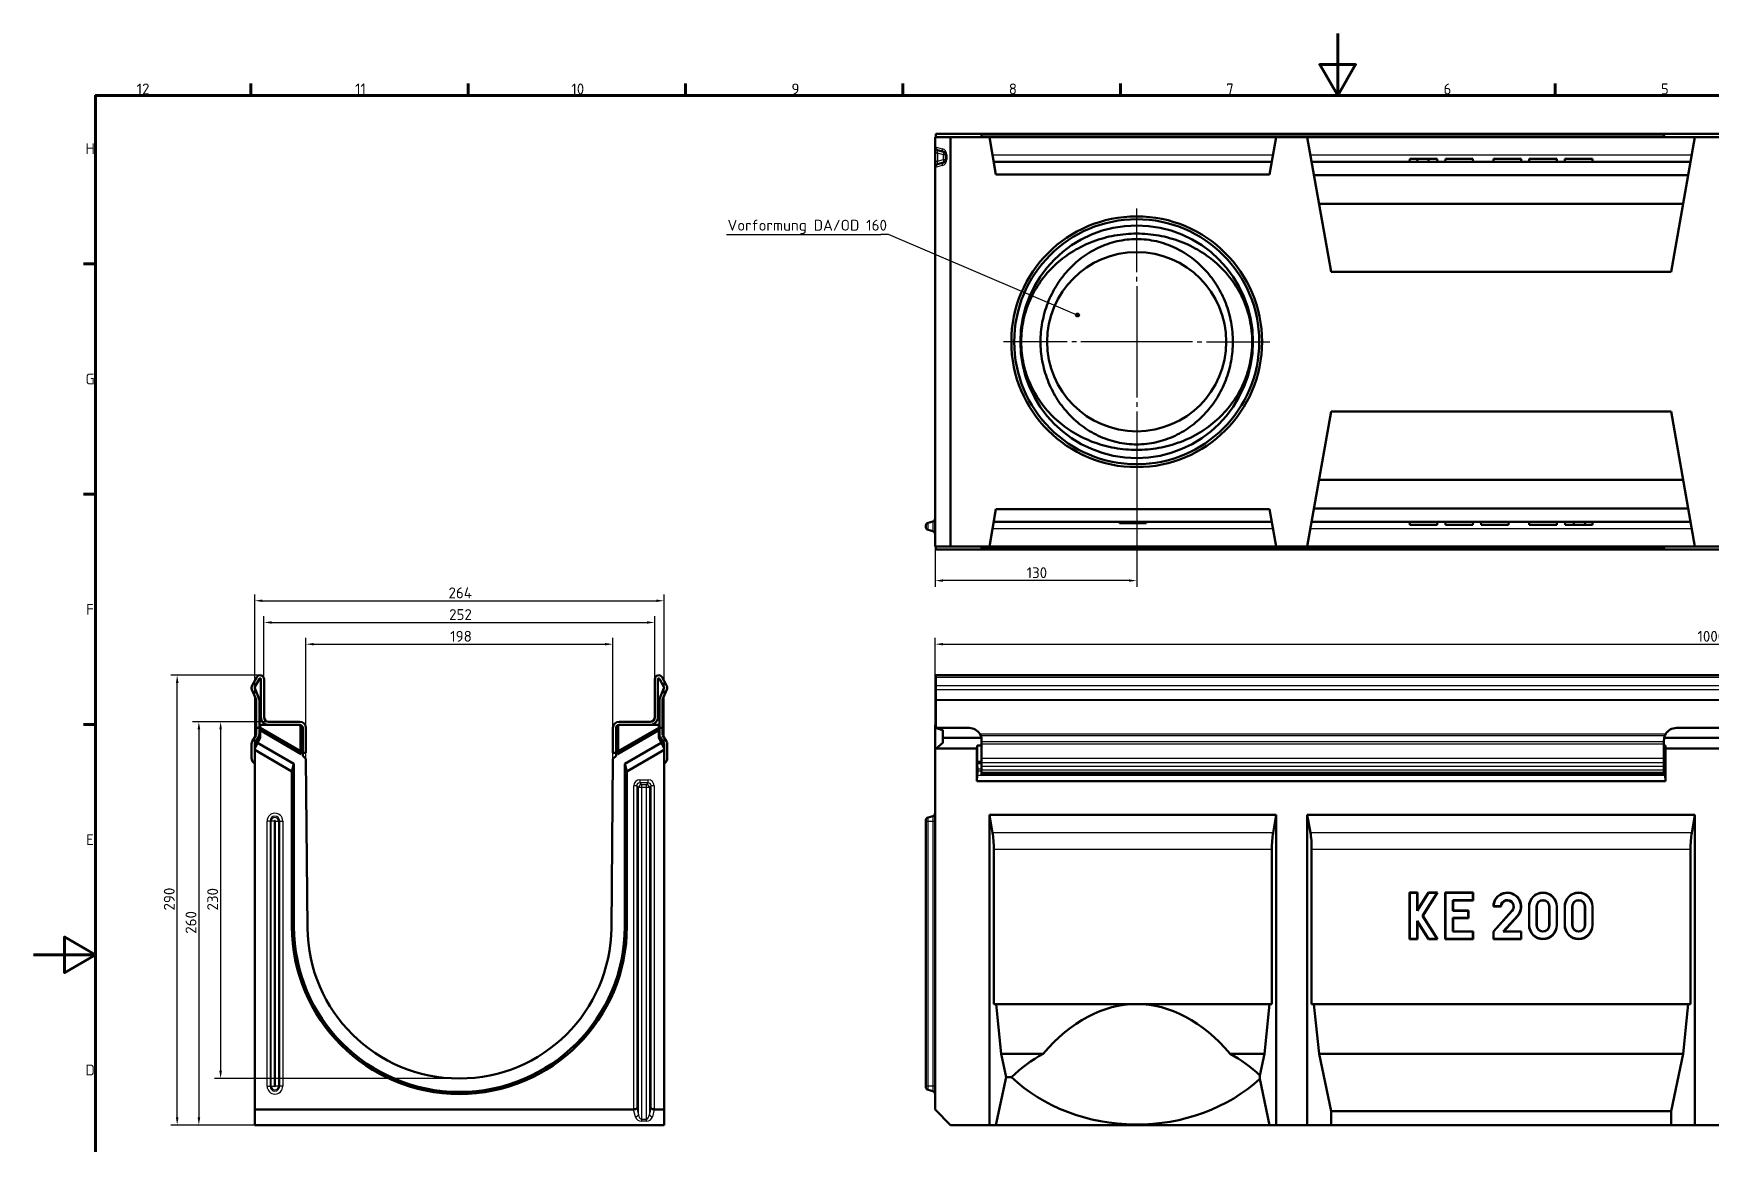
# Model space of a CAD drawing. Header units: millimetres. Extents: x 0 to 2219, y -32 to 1188.
# Drawn here: x 0 to 1081, y 472 to 1188 of the extents above; entities that cross this region are included whole.
import ezdxf

# ---------------------------------------------------------------- set-up
doc = ezdxf.new("R2010")
doc.units = ezdxf.units.MM
doc.header["$LTSCALE"] = 2
for name, color, linetype, lineweight in [('Bemaßung (ISO)', 7, 'Continuous', 25), ('Mittelpunktmarkierung (ISO)', 7, 'Continuous', 25), ('Rahmen (ISO)', 7, 'Continuous', 70), ('Sichtbar (ISO)', 7, 'Continuous', 50), ('Sichtbar schmal (ISO)', 7, 'Continuous', 25), ('Symbol (ISO)', 7, 'Continuous', 25)]:
    doc.layers.add(name, color=color, linetype=linetype, lineweight=lineweight)
doc.styles.add('Notiztext (DIN)', font='isocpeur.ttf')
doc.styles.add('TXT 3_5', font='isocpeur.ttf')
doc.dimstyles.new('Anrin Standard (DIN)', dxfattribs={"dimscale": 2, "dimtxt": 3.5, "dimasz": 2.5, "dimexe": 2, "dimexo": 0, "dimgap": 0.8, "dimtad": 1, "dimtxsty": 'TXT 3_5', "dimcen": 0.09, "dimdle": 10, "dimclrd": 256, "dimclre": 256, "dimclrt": 256, "dimadec": 0, "dimazin": 2, "dimtfac": 0.714286, "dimtmove": 0, "dimatfit": 3, "dimfxl": 1, "dimtolj": 1, "dimlwd": -1, "dimlwe": -1, "dimarcsym": 0})

# ---------------------------------------------------------------- blocks, each defined once
blk = doc.blocks.new('Ränder Standardrahmen')
at = {"layer": 'Rahmen (ISO)'}
for p, q in [((70.08, 574), (70.08, 577.9)), ((140.17, 574), (140.17, 577.9)), ((210.25, 574), (210.25, 577.9)), ((280.33, 574), (280.33, 577.9)), ((350.42, 574), (350.42, 577.9)), ((490.58, 574), (490.58, 577.9)), ((20, 519.75), (16.1, 519.75)), ((20, 445.5), (16.1, 445.5)), ((20, 371.25), (16.1, 371.25))]:
    blk.add_line(p, q, dxfattribs=at)
at = {"layer": 'Rahmen (ISO)', "flags": 128}
for points in [[(420.5, 594), (420.5, 574), (414.73, 584), (426.27, 584), (420.5, 574)], [(20, 20), (20, 574), (821, 574), (821, 20), (20, 20)], [(0, 297), (20, 297), (10, 302.77), (10, 291.23), (20, 297)]]:
    blk.add_lwpolyline(points, dxfattribs=at)
at = {"layer": 'Rahmen (ISO)', "char_height": 3.5, "attachment_point": 7, "style": 'Notiztext (DIN)'}
for s, insert in [('12', (33.24, 574.4)), ('11', (103.68, 574.4)), ('10', (173.41, 574.4)), ('9', (244.37, 574.4)), ('8', (314.45, 574.4)), ('7', (384.54, 574.4)), ('6', (454.62, 574.4)), ('5', (524.7, 574.4)), ('H', (16.75, 555.13)), ('G', (16.75, 480.88)), ('F', (16.93, 406.63)), ('E', (16.93, 332.38)), ('D', (16.75, 258.13))]:
    blk.add_mtext(s, dxfattribs=dict(at, insert=insert))
blk = doc.blocks.new('*D18')
at = {"layer": 'Bemaßung (ISO)', "transparency": 16777216}
for p, q in [((711.4, 903.5), (711.4, 831.3)), ((581.4, 857.3), (581.4, 831.3)), ((706.4, 835.3), (586.4, 835.3))]:
    blk.add_line(p, q, dxfattribs=at)
for points in [[(586.4, 836.1), (586.4, 834.5), (581.4, 835.3)], [(706.4, 836.1), (706.4, 834.5), (711.4, 835.3)]]:
    blk.add_solid(points, dxfattribs=at)
at = {"layer": 'Defpoints', "color": 0, "transparency": 16777216}
for p in [(711.4, 903.5), (581.4, 857.3), (581.4, 835.3)]:
    blk.add_point(p, dxfattribs=at)
at = {"layer": 'Bemaßung (ISO)', "transparency": 16777216, "insert": (640.4, 843.9), "char_height": 7, "attachment_point": 1, "style": 'TXT 3_5'}
blk.add_mtext('\\A1;130', dxfattribs=at)
blk = doc.blocks.new('*D19')
at = {"layer": 'Bemaßung (ISO)', "transparency": 16777216}
for p, q in [((581.4, 726.1), (581.4, 798.3)), ((586.4, 794.3), (1576.4, 794.3)), ((1581.4, 726.1), (1581.4, 798.3))]:
    blk.add_line(p, q, dxfattribs=at)
for points in [[(586.4, 795.1), (586.4, 793.5), (581.4, 794.3)], [(1576.4, 795.1), (1576.4, 793.5), (1581.4, 794.3)]]:
    blk.add_solid(points, dxfattribs=at)
at = {"layer": 'Defpoints', "color": 0, "transparency": 16777216}
for p in [(1581.4, 794.3), (581.4, 726.1), (1581.4, 726.1)]:
    blk.add_point(p, dxfattribs=at)
at = {"layer": 'Bemaßung (ISO)', "transparency": 16777216, "insert": (1073, 802.9), "char_height": 7, "attachment_point": 1, "style": 'TXT 3_5'}
blk.add_mtext('\\A1;1000', dxfattribs=at)
blk = doc.blocks.new('*D20')
at = {"layer": 'Bemaßung (ISO)', "transparency": 16777216}
for p, q in [((175.6, 720.3), (175.6, 798.3)), ((180.6, 794.3), (368.6, 794.3)), ((373.6, 720.3), (373.6, 798.3))]:
    blk.add_line(p, q, dxfattribs=at)
for points in [[(180.6, 795.1), (180.6, 793.5), (175.6, 794.3)], [(368.6, 795.1), (368.6, 793.5), (373.6, 794.3)]]:
    blk.add_solid(points, dxfattribs=at)
at = {"layer": 'Defpoints', "color": 0, "transparency": 16777216}
for p in [(373.6, 794.3), (175.6, 720.3), (373.6, 720.3)]:
    blk.add_point(p, dxfattribs=at)
at = {"layer": 'Bemaßung (ISO)', "transparency": 16777216, "insert": (268.7, 802.9), "char_height": 7, "attachment_point": 1, "style": 'TXT 3_5'}
blk.add_mtext('\\A1;198', dxfattribs=at)
blk = doc.blocks.new('*D21')
at = {"layer": 'Bemaßung (ISO)', "transparency": 16777216}
for p, q in [((148.6, 771.8), (148.6, 812.3)), ((400.6, 771.8), (400.6, 812.3)), ((153.6, 808.3), (395.6, 808.3))]:
    blk.add_line(p, q, dxfattribs=at)
for points in [[(153.6, 809.1), (153.6, 807.5), (148.6, 808.3)], [(395.6, 809.1), (395.6, 807.5), (400.6, 808.3)]]:
    blk.add_solid(points, dxfattribs=at)
at = {"layer": 'Defpoints', "color": 0, "transparency": 16777216}
for p in [(400.6, 808.3), (148.6, 771.8), (400.6, 771.8)]:
    blk.add_point(p, dxfattribs=at)
at = {"layer": 'Bemaßung (ISO)', "transparency": 16777216, "insert": (268, 816.9), "char_height": 7, "attachment_point": 1, "style": 'TXT 3_5'}
blk.add_mtext('\\A1;252', dxfattribs=at)
blk = doc.blocks.new('*D22')
at = {"layer": 'Bemaßung (ISO)', "transparency": 16777216}
for p, q in [((142.6, 726.1), (142.6, 826.3)), ((147.6, 822.3), (401.6, 822.3)), ((406.6, 726.1), (406.6, 826.3))]:
    blk.add_line(p, q, dxfattribs=at)
for points in [[(147.6, 823.1), (147.6, 821.5), (142.6, 822.3)], [(401.6, 823.1), (401.6, 821.5), (406.6, 822.3)]]:
    blk.add_solid(points, dxfattribs=at)
at = {"layer": 'Defpoints', "color": 0, "transparency": 16777216}
for p in [(406.6, 822.3), (142.6, 726.1), (406.6, 726.1)]:
    blk.add_point(p, dxfattribs=at)
at = {"layer": 'Bemaßung (ISO)', "transparency": 16777216, "insert": (267.6, 830.9), "char_height": 7, "attachment_point": 1, "style": 'TXT 3_5'}
blk.add_mtext('\\A1;264', dxfattribs=at)
blk = doc.blocks.new('*D23')
at = {"layer": 'Bemaßung (ISO)', "transparency": 16777216}
for p, q in [((151.6, 744.3), (116.6, 744.3)), ((120.6, 739.3), (120.6, 519.3)), ((274.6, 514.3), (116.6, 514.3))]:
    blk.add_line(p, q, dxfattribs=at)
for points in [[(119.8, 739.3), (121.5, 739.3), (120.6, 744.3)], [(119.8, 519.3), (121.5, 519.3), (120.6, 514.3)]]:
    blk.add_solid(points, dxfattribs=at)
at = {"layer": 'Defpoints', "color": 0, "transparency": 16777216}
for p in [(151.6, 744.3), (120.6, 514.3), (274.6, 514.3)]:
    blk.add_point(p, dxfattribs=at)
at = {"layer": 'Bemaßung (ISO)', "transparency": 16777216, "insert": (112, 622.6), "char_height": 7, "attachment_point": 1, "rotation": 90, "style": 'TXT 3_5'}
blk.add_mtext('\\A1;230', dxfattribs=at)
blk = doc.blocks.new('*D24')
at = {"layer": 'Bemaßung (ISO)', "transparency": 16777216}
for p, q in [((151.6, 744.3), (102.6, 744.3)), ((106.6, 739.3), (106.6, 489.3)), ((142.6, 484.3), (102.6, 484.3))]:
    blk.add_line(p, q, dxfattribs=at)
for points in [[(105.8, 739.3), (107.5, 739.3), (106.6, 744.3)], [(105.8, 489.3), (107.5, 489.3), (106.6, 484.3)]]:
    blk.add_solid(points, dxfattribs=at)
at = {"layer": 'Defpoints', "color": 0, "transparency": 16777216}
for p in [(151.6, 744.3), (106.6, 484.3), (142.6, 484.3)]:
    blk.add_point(p, dxfattribs=at)
at = {"layer": 'Bemaßung (ISO)', "transparency": 16777216, "insert": (98, 607.6), "char_height": 7, "attachment_point": 1, "rotation": 90, "style": 'TXT 3_5'}
blk.add_mtext('\\A1;260', dxfattribs=at)
blk = doc.blocks.new('*D25')
at = {"layer": 'Bemaßung (ISO)', "transparency": 16777216}
for p, q in [((146.1, 774.3), (88.6, 774.3)), ((92.6, 489.3), (92.6, 769.3)), ((142.6, 484.3), (88.6, 484.3))]:
    blk.add_line(p, q, dxfattribs=at)
for points in [[(91.8, 769.3), (93.5, 769.3), (92.6, 774.3)], [(91.8, 489.3), (93.5, 489.3), (92.6, 484.3)]]:
    blk.add_solid(points, dxfattribs=at)
at = {"layer": 'Defpoints', "color": 0, "transparency": 16777216}
for p in [(92.6, 774.3), (146.1, 774.3), (142.6, 484.3)]:
    blk.add_point(p, dxfattribs=at)
at = {"layer": 'Bemaßung (ISO)', "transparency": 16777216, "insert": (84, 622.6), "char_height": 7, "attachment_point": 1, "rotation": 90, "style": 'TXT 3_5'}
blk.add_mtext('\\A1;290', dxfattribs=at)
blk = doc.blocks.new('Führungslinientext1')
at = {"layer": 'Symbol (ISO)'}
h = blk.add_hatch(color=256, dxfattribs=at)
edge = h.paths.add_edge_path(flags=0)
edge.add_arc((336.59, 503.25), 0.625, 0, 360)
for p, q in [((223.46, 529.17), (273.14, 529.17)), ((275.64, 529.17), (273.14, 529.17)), ((334.29, 504.23), (275.64, 529.17)), ((334.29, 504.23), (336.02, 503.49))]:
    blk.add_line(p, q, dxfattribs=at)
blk.add_circle((336.59, 503.25), 0.625, dxfattribs=at)
at = {"layer": 'Symbol (ISO)', "insert": (223.76, 529.41), "char_height": 3.5, "attachment_point": 7, "style": 'Notiztext (DIN)'}
blk.add_mtext('Vorformung DA/OD 160', dxfattribs=at)

msp = doc.modelspace()

# ---------------------------------------------------------------- linework, layer by layer
at = {"layer": 'Mittelpunktmarkierung (ISO)', "linetype": 'Continuous'}
for p, q in [((711.379, 1034.211), (711.379, 1075.129)), ((711.379, 1028.211), (711.379, 1031.211)), ((711.379, 1025.211), (711.379, 953.374)), ((666.46, 989.292), (625.542, 989.292)), ((672.46, 989.292), (669.46, 989.292)), ((747.298, 989.292), (675.46, 989.292)), ((750.298, 989.292), (753.298, 989.292)), ((756.298, 989.292), (797.216, 989.292)), ((711.379, 950.374), (711.379, 947.374)), ((711.379, 944.374), (711.379, 903.455))]:
    msp.add_line(p, q, dxfattribs=at)
at = {"layer": 'Sichtbar (ISO)'}
for p, q in [((581.379, 1121.292), (1581.379, 1121.292)), ((581.379, 1121.292), (581.379, 857.292)), ((581.879, 1123.292), (581.879, 1121.292)), ((1580.879, 1123.292), (581.879, 1123.292)), ((591.379, 1121.292), (591.379, 857.292)), ((611.379, 1123.292), (611.379, 1121.292)), ((620.633, 1097.168), (616.379, 1121.292)), ((801.379, 1121.292), (797.125, 1097.168)), ((836.72, 1034.292), (821.379, 1121.292)), ((1051.379, 1121.292), (1051.379, 1123.292)), ((1071.379, 1121.292), (1056.039, 1034.292)), ((586.897, 1111.814), (582.861, 1112.895)), ((582.861, 1103.689), (586.897, 1104.771)), ((588.379, 1106.702), (588.379, 1109.882)), ((619.2, 1105.292), (798.558, 1105.292)), ((824.2, 1105.292), (1068.558, 1105.292)), ((887.379, 1105.292), (887.554, 1107.292)), ((905.061, 1107.292), (887.554, 1107.292)), ((892.379, 1105.292), (892.204, 1107.292)), ((899.461, 1105.292), (899.557, 1107.292)), ((905.379, 1105.292), (905.061, 1107.292)), ((910.379, 1105.292), (910.554, 1107.292)), ((928.204, 1107.292), (910.554, 1107.292)), ((928.379, 1105.292), (928.204, 1107.292)), ((941.379, 1105.292), (941.554, 1107.292)), ((959.204, 1107.292), (941.554, 1107.292)), ((959.379, 1105.292), (959.204, 1107.292)), ((964.379, 1105.292), (964.554, 1107.292)), ((964.554, 1107.292), (982.204, 1107.292)), ((982.379, 1105.292), (982.204, 1107.292)), ((987.379, 1105.292), (987.554, 1107.292)), ((987.554, 1107.292), (1005.204, 1107.292)), ((1005.379, 1105.292), (1005.204, 1107.292)), ((620.633, 1097.168), (797.125, 1097.168)), ((1067.059, 1096.792), (825.699, 1096.792)), ((828.961, 1078.292), (1063.797, 1078.292)), ((1056.039, 1034.292), (836.72, 1034.292)), ((821.379, 857.292), (836.72, 944.292)), ((836.72, 944.292), (1056.039, 944.292)), ((1056.039, 944.292), (1071.379, 857.292)), ((828.961, 900.292), (1063.797, 900.292)), ((616.379, 857.292), (620.633, 881.416)), ((797.125, 881.416), (620.633, 881.416)), ((797.125, 881.416), (801.379, 857.292)), ((1067.059, 881.792), (825.699, 881.792)), ((575.379, 870.65), (575.379, 869.935)), ((579.897, 873.395), (576.861, 872.582)), ((579.897, 867.189), (576.861, 868.003)), ((619.2, 873.292), (798.558, 873.292)), ((699.879, 873.292), (700.243, 872.292)), ((717.515, 872.292), (700.243, 872.292)), ((717.879, 873.292), (717.515, 872.292)), ((824.2, 873.292), (1068.558, 873.292)), ((887.379, 873.292), (887.554, 871.292)), ((905.204, 871.292), (887.554, 871.292)), ((905.379, 873.292), (905.204, 871.292)), ((910.379, 873.292), (910.554, 871.292)), ((928.204, 871.292), (910.554, 871.292)), ((928.379, 873.292), (928.204, 871.292)), ((933.379, 873.292), (933.554, 871.292)), ((933.554, 871.292), (951.204, 871.292)), ((951.379, 873.292), (951.204, 871.292)), ((964.379, 873.292), (964.554, 871.292)), ((964.554, 871.292), (982.204, 871.292)), ((982.379, 873.292), (982.204, 871.292)), ((987.379, 873.292), (987.697, 871.292)), ((987.697, 871.292), (1005.204, 871.292)), ((993.298, 873.292), (993.201, 871.292)), ((1000.379, 873.292), (1000.554, 871.292)), ((1005.379, 873.292), (1005.204, 871.292)), ((1581.379, 857.292), (581.379, 857.292)), ((581.879, 855.292), (581.879, 857.292)), ((581.879, 855.292), (1580.879, 855.292)), ((611.379, 855.292), (611.379, 857.292)), ((1051.379, 857.292), (1051.379, 855.292)), ((141.001, 767.756), (143.938, 773.012)), ((145.684, 772.036), (142.747, 766.78)), ((146.62, 747.292), (146.62, 771.792)), ((148.62, 771.792), (148.62, 747.292)), ((400.62, 747.292), (400.62, 771.792)), ((402.62, 771.792), (402.62, 747.292)), ((406.493, 766.78), (403.557, 772.036)), ((405.303, 773.012), (408.239, 767.756)), ((581.879, 774.292), (581.879, 740.292)), ((1580.879, 774.292), (581.879, 774.292)), ((143.544, 758.677), (140.851, 765.139)), ((142.697, 765.908), (145.39, 759.446)), ((143.62, 736.4), (143.62, 758.292)), ((145.62, 758.292), (145.62, 736.4)), ((403.62, 736.4), (403.62, 758.292)), ((403.851, 759.446), (406.544, 765.908)), ((405.62, 758.292), (405.62, 736.4)), ((408.39, 765.139), (405.697, 758.677)), ((141.048, 731.559), (143.335, 735.371)), ((143.62, 740.292), (145.62, 740.292)), ((146.12, 733.992), (146.12, 742.292)), ((146.12, 742.292), (171.62, 742.292)), ((146.12, 740.324), (172.183, 725.277)), ((172.62, 723.478), (146.12, 738.777)), ((151.62, 744.292), (171.62, 744.292)), ((172.183, 725.277), (172.183, 741.853)), ((172.62, 723.478), (172.62, 741.529)), ((173.62, 740.292), (173.62, 722.292)), ((175.62, 740.292), (175.62, 724.292)), ((373.62, 724.292), (373.62, 740.292)), ((375.62, 722.292), (375.62, 740.292)), ((376.62, 741.529), (376.62, 723.478)), ((403.12, 738.777), (376.62, 723.478)), ((377.058, 741.853), (377.058, 725.277)), ((377.058, 725.277), (403.12, 740.324)), ((377.62, 744.292), (397.62, 744.292)), ((403.12, 742.292), (377.62, 742.292)), ((403.12, 742.292), (403.12, 733.992)), ((403.62, 740.292), (405.62, 740.292)), ((405.905, 735.371), (408.193, 731.559)), ((581.379, 742.292), (581.379, 494.292)), ((581.379, 742.292), (581.879, 742.292)), ((581.379, 740.324), (586.379, 738.777)), ((581.879, 740.292), (603.379, 740.292)), ((586.379, 738.777), (586.379, 730.795)), ((1059.379, 740.292), (1103.379, 740.292)), ((140.62, 720.78), (140.62, 730.016)), ((142.62, 726.992), (146.12, 733.992)), ((142.62, 484.292), (142.62, 730.016)), ((166.62, 712.262), (142.62, 726.119)), ((145.05, 734.342), (142.763, 730.53)), ((144.521, 730.795), (167.96, 717.262)), ((172.62, 723.478), (172.183, 725.277)), ((377.058, 725.277), (376.62, 723.478)), ((381.281, 717.262), (404.719, 730.795)), ((406.62, 726.119), (382.62, 712.262)), ((403.12, 733.992), (406.62, 726.992)), ((406.478, 730.53), (404.19, 734.342)), ((406.62, 730.016), (406.62, 484.292)), ((408.62, 730.016), (408.62, 720.78)), ((581.379, 726.119), (582.136, 726.992)), ((586.379, 730.795), (582.136, 726.992)), ((608.379, 726.992), (582.136, 726.992)), ((586.379, 733.992), (611.196, 733.992)), ((608.432, 728.992), (608.379, 726.992)), ((608.379, 726.992), (608.379, 705.992)), ((608.432, 728.992), (611.379, 728.992)), ((608.432, 728.992), (608.432, 718.492)), ((611.379, 732.292), (611.379, 710.292)), ((1051.379, 710.292), (1051.379, 732.292)), ((1051.379, 728.992), (1052.327, 728.992)), ((1051.562, 733.992), (1111.196, 733.992)), ((1052.379, 726.992), (1052.327, 728.992)), ((1052.327, 718.492), (1052.327, 728.992)), ((1110.379, 726.992), (1052.379, 726.992)), ((1052.379, 726.992), (1052.379, 705.992)), ((142.62, 717.122), (141.79, 717.953)), ((167.96, 717.262), (166.62, 712.262)), ((167.96, 717.262), (167.96, 612.292)), ((175.62, 724.292), (173.62, 724.292)), ((173.62, 722.292), (175.62, 720.292)), ((175.62, 720.292), (176.625, 611.389)), ((372.616, 611.389), (373.62, 720.292)), ((375.62, 724.292), (373.62, 724.292)), ((373.62, 720.292), (375.62, 722.292)), ((382.62, 712.262), (381.281, 717.262)), ((381.281, 612.292), (381.281, 717.262)), ((407.45, 717.953), (406.62, 717.122)), ((608.432, 718.492), (611.379, 718.492)), ((608.432, 718.492), (608.536, 717.338)), ((608.641, 713.874), (608.641, 712.649)), ((1051.379, 718.492), (1052.327, 718.492)), ((1052.117, 712.649), (1052.117, 713.874)), ((1052.222, 717.338), (1052.327, 718.492)), ((166.62, 712.262), (166.62, 612.292)), ((382.62, 612.292), (382.62, 712.262)), ((608.58, 709.821), (608.379, 705.992)), ((1052.379, 705.992), (608.379, 705.992)), ((611.379, 711.292), (1051.379, 711.292)), ((611.379, 710.292), (1051.379, 710.292)), ((1052.379, 705.992), (1052.178, 709.821)), ((576.861, 682.582), (579.897, 683.395)), ((616.379, 484.292), (616.379, 684.292)), ((616.379, 684.292), (801.379, 684.292)), ((616.379, 684.292), (618.426, 672.686)), ((801.379, 684.292), (799.333, 672.686)), ((801.379, 684.292), (801.379, 484.292)), ((821.379, 484.292), (821.379, 684.292)), ((821.379, 684.292), (1071.379, 684.292)), ((821.379, 684.292), (823.426, 672.686)), ((1071.379, 684.292), (1069.333, 672.686)), ((1071.379, 684.292), (1071.379, 484.292)), ((575.379, 680.65), (575.379, 508.935)), ((619.2, 662.079), (619.2, 562.292)), ((798.558, 562.292), (798.558, 662.079)), ((824.2, 662.079), (824.2, 562.292)), ((1068.558, 562.292), (1068.558, 662.079)), ((887.379, 604.142), (887.379, 634.142)), ((887.379, 634.142), (892.379, 634.142)), ((887.379, 634.142), (887.554, 633.968)), ((887.554, 604.317), (887.554, 633.968)), ((887.554, 633.968), (892.204, 633.968)), ((892.379, 634.142), (892.204, 633.968)), ((892.204, 633.968), (892.204, 622.358)), ((892.204, 622.358), (899.557, 633.968)), ((892.379, 634.142), (892.379, 622.961)), ((892.379, 622.961), (899.461, 634.142)), ((905.061, 633.968), (895.672, 619.142)), ((905.379, 634.142), (895.879, 619.142)), ((899.461, 634.142), (905.379, 634.142)), ((899.461, 634.142), (899.557, 633.968)), ((899.557, 633.968), (905.061, 633.968)), ((905.379, 634.142), (905.061, 633.968)), ((910.379, 634.142), (928.379, 634.142)), ((910.379, 604.142), (910.379, 634.142)), ((910.379, 634.142), (910.554, 633.968)), ((910.554, 633.968), (928.204, 633.968)), ((910.554, 604.317), (910.554, 633.968)), ((928.204, 629.317), (915.204, 629.317)), ((915.379, 629.142), (915.204, 629.317)), ((915.204, 629.317), (915.204, 622.468)), ((928.379, 629.142), (915.379, 629.142)), ((915.379, 629.142), (915.379, 622.642)), ((928.379, 634.142), (928.204, 633.968)), ((928.204, 633.968), (928.204, 629.317)), ((928.379, 629.142), (928.204, 629.317)), ((928.379, 634.142), (928.379, 629.142)), ((892.379, 622.961), (892.204, 622.358)), ((895.879, 619.142), (895.672, 619.142)), ((895.672, 619.142), (905.061, 604.317)), ((895.879, 619.142), (905.379, 604.142)), ((915.379, 622.642), (915.204, 622.468)), ((915.204, 622.468), (925.204, 622.468)), ((925.204, 617.817), (915.204, 617.817)), ((915.379, 617.642), (915.204, 617.817)), ((915.204, 617.817), (915.204, 608.968)), ((915.379, 622.642), (925.379, 622.642)), ((925.379, 617.642), (915.379, 617.642)), ((915.379, 617.642), (915.379, 609.142)), ((925.379, 622.642), (925.204, 622.468)), ((925.204, 622.468), (925.204, 617.817)), ((925.379, 617.642), (925.204, 617.817)), ((925.379, 622.642), (925.379, 617.642)), ((946.379, 625.142), (941.379, 625.142)), ((941.379, 609.142), (953.354, 622.469)), ((941.554, 609.075), (953.484, 622.352)), ((946.208, 625.317), (941.556, 625.317)), ((956.943, 619.244), (947.709, 608.968)), ((957.073, 619.127), (948.101, 609.142)), ((964.379, 613.142), (964.379, 625.142)), ((964.554, 613.142), (964.554, 625.142)), ((969.204, 613.142), (969.204, 625.142)), ((969.379, 625.142), (969.379, 613.142)), ((977.379, 613.142), (977.379, 625.142)), ((977.554, 625.142), (977.554, 613.142)), ((982.204, 625.142), (982.204, 613.142)), ((982.379, 625.142), (982.379, 613.142)), ((987.379, 613.142), (987.379, 625.142)), ((987.554, 613.142), (987.554, 625.142)), ((992.204, 613.142), (992.204, 625.142)), ((992.379, 625.142), (992.379, 613.142)), ((1000.379, 613.142), (1000.379, 625.142)), ((1000.554, 625.142), (1000.554, 613.142)), ((1005.204, 625.142), (1005.204, 613.142)), ((1005.379, 625.142), (1005.379, 613.142)), ((899.557, 604.317), (892.204, 615.927)), ((892.379, 615.324), (892.204, 615.927)), ((892.204, 615.927), (892.204, 604.317)), ((899.461, 604.142), (892.379, 615.324)), ((892.379, 615.324), (892.379, 604.142)), ((915.379, 609.142), (915.204, 608.968)), ((915.204, 608.968), (928.204, 608.968)), ((915.379, 609.142), (928.379, 609.142)), ((928.379, 609.142), (928.204, 608.968)), ((928.204, 608.968), (928.204, 604.317)), ((928.379, 609.142), (928.379, 604.142)), ((941.379, 604.142), (941.379, 609.142)), ((941.379, 609.142), (941.554, 609.075)), ((941.554, 604.317), (941.554, 609.075)), ((948.101, 609.142), (947.709, 608.968)), ((947.709, 608.968), (959.204, 608.968)), ((948.101, 609.142), (959.379, 609.142)), ((959.379, 609.142), (959.204, 608.968)), ((959.204, 608.968), (959.204, 604.317)), ((959.379, 609.142), (959.379, 604.142)), ((887.379, 604.142), (887.554, 604.317)), ((892.379, 604.142), (887.379, 604.142)), ((892.204, 604.317), (887.554, 604.317)), ((892.379, 604.142), (892.204, 604.317)), ((899.461, 604.142), (899.557, 604.317)), ((905.379, 604.142), (899.461, 604.142)), ((905.061, 604.317), (899.557, 604.317)), ((905.379, 604.142), (905.061, 604.317)), ((910.379, 604.142), (910.554, 604.317)), ((928.379, 604.142), (910.379, 604.142)), ((928.204, 604.317), (910.554, 604.317)), ((928.379, 604.142), (928.204, 604.317)), ((941.379, 604.142), (941.554, 604.317)), ((959.379, 604.142), (941.379, 604.142)), ((959.204, 604.317), (941.554, 604.317)), ((959.379, 604.142), (959.204, 604.317)), ((619.2, 562.292), (798.558, 562.292)), ((620.699, 562.292), (623.957, 530.292)), ((793.801, 530.292), (797.059, 562.292)), ((824.2, 562.292), (1068.558, 562.292)), ((825.703, 562.292), (828.961, 530.292)), ((1067.055, 562.292), (1063.797, 530.292)), ((623.957, 530.292), (651.123, 530.292)), ((623.957, 530.292), (627.128, 515.202)), ((771.636, 530.292), (793.801, 530.292)), ((793.801, 530.292), (790.866, 516.322)), ((1063.797, 530.292), (828.961, 530.292)), ((828.961, 530.292), (828.961, 530.213)), ((828.961, 530.213), (1063.797, 530.213)), ((828.961, 530.213), (836.72, 493.292)), ((1063.797, 530.213), (1056.039, 493.292)), ((1063.797, 530.213), (1063.797, 530.292)), ((620.633, 484.292), (627.128, 515.202)), ((627.128, 515.202), (630.697, 515.202)), ((790.866, 516.322), (790.866, 514.082)), ((797.125, 484.292), (790.866, 514.082)), ((576.861, 507.003), (579.897, 506.19)), ((386.929, 494.292), (142.62, 494.292)), ((406.62, 494.292), (400.312, 494.292)), ((581.379, 494.292), (591.379, 484.292)), ((1056.039, 493.292), (836.72, 493.292)), ((836.72, 493.292), (836.72, 484.292)), ((1056.039, 484.292), (1056.039, 493.292)), ((406.62, 484.292), (142.62, 484.292)), ((591.379, 484.292), (1571.379, 484.292))]:
    msp.add_line(p, q, dxfattribs=at)
for radius in [80.837, 79, 75, 57.763]:
    msp.add_circle((711.379, 989.292), radius, dxfattribs=at)
for centre, radius, start, end in [((583.379, 1114.827), 2, 180, 255), ((583.379, 1101.758), 2, 105, 180), ((586.379, 1109.882), 2, 0, 75), ((586.379, 1106.702), 2, 285, 0), ((577.379, 870.65), 2, 105, 180), ((577.379, 869.935), 2, 180, 255), ((579.379, 875.327), 2, 285, 0), ((579.379, 865.258), 2, 0, 75), ((146.12, 771.792), 2.5, 0, 150.808783), ((146.12, 771.792), 0.5, 0, 150.808783), ((403.12, 771.792), 2.5, 29.191217, 180), ((403.12, 771.792), 0.5, 29.191217, 180), ((143.62, 766.292), 3, 150.808783, 202.619865), ((143.62, 766.292), 1, 150.808783, 202.619865), ((142.62, 758.292), 1, 0, 22.619865), ((142.62, 758.292), 3, 0, 22.619865), ((406.62, 758.292), 3, 157.380135, 180), ((406.62, 758.292), 1, 157.380135, 180), ((405.62, 766.292), 1, 337.380135, 29.191217), ((405.62, 766.292), 3, 337.380135, 29.191217), ((151.62, 747.292), 5, 180, 270), ((151.62, 747.292), 3, 180, 270), ((397.62, 747.292), 3, 270, 0), ((397.62, 747.292), 5, 270, 0), ((170.62, 739.292), 3, 0, 89.999981), ((171.62, 740.292), 4, 0, 90), ((171.62, 740.292), 2, 0, 90), ((377.62, 740.292), 4, 90, 180), ((377.62, 740.292), 2, 90, 180), ((378.62, 739.292), 3, 90, 180.00002), ((603.379, 732.292), 8, 30.89671, 90), ((603.379, 732.292), 8, 0, 22.635548), ((1059.379, 732.292), 8, 157.364452, 180), ((1059.379, 732.292), 8, 90, 149.10329), ((143.62, 730.016), 3, 149.036243, 180), ((143.62, 730.016), 1, 149.036243, 180), ((405.62, 730.016), 1, 0, 30.963757), ((405.62, 730.016), 3, 0, 30.963757), ((144.62, 720.78), 4, 180, 224.968165), ((404.62, 720.78), 4, 315.031835, 0), ((577.379, 680.65), 2, 105, 180), ((579.379, 685.327), 2, 285, 0), ((950.379, 625.142), 9, 318.056886, 180), ((950.379, 625.142), 8.825, 318.056886, 178.863899), ((950.379, 625.142), 4.175, 318.056886, 177.597975), ((950.379, 625.142), 4, 318.056886, 180), ((973.379, 625.142), 9, 0, 180), ((973.379, 625.142), 8.825, 0, 180), ((973.379, 625.142), 4.175, 0, 180), ((973.379, 625.142), 4, 0, 180), ((996.379, 625.142), 9, 0, 180), ((996.379, 625.142), 8.825, 0, 180), ((996.379, 625.142), 4.175, 0, 180), ((996.379, 625.142), 4, 0, 180), ((274.62, 612.292), 108, 180, 0), ((274.62, 612.292), 106.66, 180, 0), ((274.62, 612.292), 98, 180.528291, 359.471709), ((973.379, 613.142), 9, 180, 0), ((973.379, 613.142), 8.825, 180, 0), ((973.379, 613.142), 4.175, 180, 0), ((973.379, 613.142), 4, 180, 0), ((996.379, 613.142), 9, 180, 0), ((996.379, 613.142), 8.825, 180, 0), ((996.379, 613.142), 4.175, 180, 0), ((996.379, 613.142), 4, 180, 0), ((577.379, 508.935), 2, 180, 255), ((579.379, 504.258), 2, 0, 75)]:
    msp.add_arc(centre, radius, start, end, dxfattribs=at)
for centre, major_axis, ratio, start_param, end_param in [((603.379, 1122.425), (8, 0), 0.6, 6.04502768, 6.28318531), ((1059.379, 1122.425), (8, 0), 0.6, 3.14159265, 3.37975028), ((603.379, 856.16), (-8, 0), 0.6, 3.14159265, 3.37975028), ((1059.379, 856.16), (8, 0), 0.6, 2.90343503, 3.14159265), ((608.432, 713.874), (0, -4), 0.05240778, 1.57079633, 2.61799388), ((1052.327, 713.874), (0, 4), 0.05240778, 0.52359878, 1.57079633), ((608.432, 712.649), (0, -4), 0.05240778, 0.78539816, 1.57079633), ((1052.327, 712.649), (0, 4), 0.05240778, 1.57079633, 2.35619449), ((616.555, 662.079), (0, 15), 0.17632698, 4.71238898, 5.49778714), ((801.203, 662.079), (0, -15), 0.17632698, 3.92699082, 4.71238898), ((821.555, 662.079), (0, 15), 0.17632698, 4.71238898, 5.49778714), ((1071.203, 662.079), (0, -15), 0.17632698, 3.92699082, 4.71238898), ((711.379, 376.097), (0, -186.195), 0.57735027, 3.14159265, 3.73661211), ((711.379, 376.097), (0, -186.195), 0.57735027, 2.5465732, 3.14159265), ((711.379, 455.592), (-107.5, 0), 0.83909963, 5.30740843, 5.56124894), ((711.379, 455.592), (-107.5, 0), 0.83909963, 3.8801963, 4.11736953), ((711.379, 574.811), (107.5, 0), 0.83909963, 3.86352902, 5.54458167), ((386.55, 497.121), (0.745, -2.781), 0.69474659, 6.09913527, 6.17688461), ((387.086, 495.121), (1.997, 0.263), 0.40409756, 4.65923863, 5.96823557), ((400.155, 495.121), (-1.997, 0.263), 0.40409756, 0.31494974, 1.62394667), ((400.691, 497.121), (-0.745, -2.781), 0.69474659, 0.10630069, 0.18405004)]:
    msp.add_ellipse(centre, major_axis=major_axis, ratio=ratio, start_param=start_param, end_param=end_param, dxfattribs=at)
for points, knots in [([(711.379, 919.555), (716.064, 919.555), (720.858, 919.968), (730.323, 921.665), (734.995, 922.948), (743.927, 926.314), (748.197, 928.399), (756.123, 933.221), (759.78, 935.959), (766.348, 941.867), (769.498, 945.264), (775.134, 952.783), (777.62, 956.905), (781.674, 965.646), (783.245, 970.276), (785.333, 979.73), (785.85, 984.556), (785.85, 994.028), (785.333, 998.854), (783.245, 1008.309), (781.674, 1012.938), (777.62, 1021.679), (775.134, 1025.802), (769.498, 1033.321), (766.348, 1036.718), (759.78, 1042.625), (756.123, 1045.363), (748.197, 1050.185), (743.927, 1052.27), (734.995, 1055.636), (730.323, 1056.92), (720.858, 1058.617), (716.064, 1059.029), (706.694, 1059.029), (701.9, 1058.617), (692.435, 1056.92), (687.763, 1055.636), (678.831, 1052.27), (674.561, 1050.185), (666.635, 1045.363), (662.979, 1042.625), (656.411, 1036.718), (653.26, 1033.321), (647.624, 1025.802), (645.138, 1021.679), (641.085, 1012.938), (639.513, 1008.309), (637.425, 998.854), (636.908, 994.028), (636.908, 984.556), (637.425, 979.73), (639.513, 970.276), (641.085, 965.646), (645.138, 956.905), (647.624, 952.783), (653.26, 945.264), (656.411, 941.867), (662.979, 935.959), (666.635, 933.221), (674.561, 928.399), (678.831, 926.314), (687.763, 922.948), (692.435, 921.665), (701.9, 919.968), (706.694, 919.555), (711.379, 919.555)], [0, 0, 0, 0, 1.40539822, 1.40539822, 2.81079643, 2.81079643, 4.21619465, 4.21619465, 5.62159286, 5.62159286, 7.04233797, 7.04233797, 8.46308309, 8.46308309, 9.8838282, 9.8838282, 11.30457332, 11.30457332, 12.72531843, 12.72531843, 14.14606354, 14.14606354, 15.56680866, 15.56680866, 16.98755377, 16.98755377, 18.39295199, 18.39295199, 19.7983502, 19.7983502, 21.20374842, 21.20374842, 22.60914663, 22.60914663, 24.01454485, 24.01454485, 25.41994306, 25.41994306, 26.82534128, 26.82534128, 28.23073949, 28.23073949, 29.65148461, 29.65148461, 31.07222972, 31.07222972, 32.49297483, 32.49297483, 33.91371995, 33.91371995, 35.33446506, 35.33446506, 36.75521018, 36.75521018, 38.17595529, 38.17595529, 39.5967004, 39.5967004, 41.00209862, 41.00209862, 42.40749683, 42.40749683, 43.81289505, 43.81289505, 45.21829326, 45.21829326, 45.21829326, 45.21829326]), ([(711.379, 923.104), (707.133, 923.104), (702.854, 923.588), (694.516, 925.495), (690.456, 926.917), (682.776, 930.553), (679.15, 932.771), (672.49, 937.801), (669.458, 940.614), (664.197, 946.45), (661.754, 949.676), (657.42, 956.693), (655.529, 960.485), (652.47, 968.417), (651.3, 972.565), (649.757, 980.946), (649.384, 985.178), (649.384, 993.407), (649.757, 997.639), (651.3, 1006.019), (652.47, 1010.167), (655.529, 1018.1), (657.42, 1021.891), (661.754, 1028.908), (664.197, 1032.135), (669.458, 1037.97), (672.49, 1040.783), (679.15, 1045.813), (682.776, 1048.031), (690.456, 1051.667), (694.516, 1053.089), (702.854, 1054.996), (707.133, 1055.481), (715.625, 1055.481), (719.904, 1054.996), (728.242, 1053.089), (732.303, 1051.667), (739.982, 1048.031), (743.609, 1045.813), (750.268, 1040.783), (753.3, 1037.97), (758.561, 1032.135), (761.004, 1028.908), (765.338, 1021.891), (767.229, 1018.1), (770.288, 1010.167), (771.458, 1006.019), (773.002, 997.639), (773.374, 993.407), (773.374, 985.178), (773.002, 980.946), (771.458, 972.565), (770.288, 968.417), (767.229, 960.485), (765.338, 956.693), (761.004, 949.676), (758.561, 946.45), (753.3, 940.614), (750.268, 937.801), (743.609, 932.771), (739.982, 930.553), (732.303, 926.917), (728.242, 925.495), (719.904, 923.588), (715.625, 923.104), (711.379, 923.104)], [0, 0, 0, 0, 1.27371252, 1.27371252, 2.54742504, 2.54742504, 3.82113756, 3.82113756, 5.09485008, 5.09485008, 6.32915366, 6.32915366, 7.56345723, 7.56345723, 8.7977608, 8.7977608, 10.03206437, 10.03206437, 11.26636795, 11.26636795, 12.50067152, 12.50067152, 13.73497509, 13.73497509, 14.96927866, 14.96927866, 16.24299118, 16.24299118, 17.51670371, 17.51670371, 18.79041623, 18.79041623, 20.06412875, 20.06412875, 21.33784127, 21.33784127, 22.61155379, 22.61155379, 23.88526631, 23.88526631, 25.15897883, 25.15897883, 26.39328241, 26.39328241, 27.62758598, 27.62758598, 28.86188955, 28.86188955, 30.09619312, 30.09619312, 31.3304967, 31.3304967, 32.56480027, 32.56480027, 33.79910384, 33.79910384, 35.03340741, 35.03340741, 36.30711993, 36.30711993, 37.58083245, 37.58083245, 38.85454498, 38.85454498, 40.1282575, 40.1282575, 40.1282575, 40.1282575]), ([(143.335, 735.371), (143.388, 735.459), (143.434, 735.55), (143.575, 735.895), (143.62, 736.161), (143.62, 736.4)], [0.866855263, 0.866855263, 0.866855263, 0.866855263, 0.897824155, 0.897824155, 0.98146895, 0.98146895, 0.98146895, 0.98146895]), ([(145.62, 736.4), (145.62, 736.275), (145.614, 736.146), (145.564, 735.627), (145.464, 735.225), (145.243, 734.695), (145.155, 734.516), (145.05, 734.342)], [5.554783215, 5.554783215, 5.554783215, 5.554783215, 5.595759696, 5.595759696, 5.718955496, 5.718955496, 5.776307726, 5.776307726, 5.776307726, 5.776307726]), ([(404.19, 734.342), (404.086, 734.516), (403.998, 734.695), (403.777, 735.225), (403.676, 735.627), (403.626, 736.146), (403.62, 736.275), (403.62, 736.4)], [3.482391332, 3.482391332, 3.482391332, 3.482391332, 3.539743561, 3.539743561, 3.662939362, 3.662939362, 3.703915842, 3.703915842, 3.703915842, 3.703915842]), ([(405.62, 736.4), (405.62, 736.161), (405.666, 735.895), (405.807, 735.55), (405.853, 735.459), (405.905, 735.371)], [0.348147102, 0.348147102, 0.348147102, 0.348147102, 0.431791897, 0.431791897, 0.462760788, 0.462760788, 0.462760788, 0.462760788]), ([(610.244, 736.4), (610.387, 736.161), (610.527, 735.895), (610.686, 735.55), (610.726, 735.459), (610.763, 735.371)], [0.348147102, 0.348147102, 0.348147102, 0.348147102, 0.431791897, 0.431791897, 0.462760788, 0.462760788, 0.462760788, 0.462760788]), ([(1051.995, 735.371), (1052.032, 735.459), (1052.072, 735.55), (1052.231, 735.895), (1052.371, 736.161), (1052.514, 736.4)], [0.866855263, 0.866855263, 0.866855263, 0.866855263, 0.897824155, 0.897824155, 0.98146895, 0.98146895, 0.98146895, 0.98146895])]:
    msp.add_open_spline(points, degree=3, knots=knots, dxfattribs=at)
for points in [[(941.379, 625.142), (941.467, 625.231), (941.556, 625.317)], [(946.379, 625.142), (946.293, 625.228), (946.208, 625.317)]]:
    msp.add_open_spline(points, degree=2, dxfattribs=at)
at = {"layer": 'Sichtbar schmal (ISO)'}
for p, q in [((581.379, 1114.984), (586, 1113.746)), ((581.879, 1123.061), (611.379, 1123.061)), ((611.379, 1122.122), (1051.379, 1122.122)), ((1051.379, 1123.061), (1111.379, 1123.061)), ((582.861, 1110.963), (581.379, 1110.963)), ((581.379, 1105.621), (582.861, 1105.621)), ((582.861, 1110.963), (582.861, 1105.621)), ((586.897, 1109.882), (582.861, 1110.963)), ((582.861, 1105.621), (586.897, 1106.702)), ((588.965, 1109.882), (586.897, 1109.882)), ((586.897, 1106.702), (586.897, 1109.882)), ((586.897, 1106.702), (588.965, 1106.702)), ((588.965, 1109.882), (588.965, 1106.702)), ((799.333, 1109.686), (618.426, 1109.686)), ((1069.333, 1109.686), (823.426, 1109.686)), ((586, 1102.839), (581.379, 1101.601)), ((576.861, 868.003), (576.861, 872.582)), ((579.897, 873.395), (579.897, 867.189)), ((618.426, 868.899), (799.333, 868.899)), ((823.426, 868.899), (1069.333, 868.899)), ((611.379, 855.523), (581.879, 855.523)), ((1051.379, 856.462), (611.379, 856.462)), ((1111.379, 855.523), (1051.379, 855.523)), ((581.879, 773.012), (1580.879, 773.012)), ((581.879, 767.756), (1580.879, 767.756)), ((581.879, 765.139), (1580.879, 765.139)), ((581.879, 758.677), (1580.879, 758.677)), ((581.879, 758.292), (1580.879, 758.292)), ((610.244, 736.4), (1052.514, 736.4)), ((610.763, 735.371), (1051.995, 735.371)), ((141.488, 732.292), (143.82, 732.292)), ((407.753, 732.292), (405.42, 732.292)), ((611.379, 731.559), (1051.379, 731.559)), ((611.379, 730.016), (1051.379, 730.016)), ((608.536, 717.338), (611.379, 717.338)), ((608.641, 713.874), (611.379, 713.874)), ((611.379, 720.78), (1051.379, 720.78)), ((611.379, 717.953), (1051.379, 717.953)), ((611.379, 715.706), (1051.379, 715.706)), ((1051.379, 717.338), (1052.222, 717.338)), ((1051.379, 713.874), (1052.117, 713.874)), ((387.086, 494.301), (387.086, 702.963)), ((389.018, 702.963), (387.086, 702.963)), ((389.018, 702.963), (389.018, 495.121)), ((390.099, 701.882), (389.018, 702.963)), ((390.949, 706.827), (396.291, 706.827)), ((390.949, 706.827), (390.949, 704.895)), ((396.291, 704.895), (390.949, 704.895)), ((390.949, 704.895), (392.031, 703.814)), ((392.031, 703.814), (392.031, 486.707)), ((392.031, 703.814), (395.21, 703.814)), ((395.21, 703.814), (396.291, 704.895)), ((395.21, 486.707), (395.21, 703.814)), ((396.291, 704.895), (396.291, 706.827)), ((398.223, 702.963), (397.142, 701.882)), ((400.155, 702.963), (398.223, 702.963)), ((398.223, 495.121), (398.223, 702.963)), ((400.155, 702.963), (400.155, 494.301)), ((608.58, 709.821), (1052.178, 709.821)), ((608.641, 712.649), (611.379, 712.649)), ((611.379, 713.292), (1051.379, 713.292)), ((1051.379, 712.649), (1052.117, 712.649)), ((397.142, 701.882), (390.099, 701.882)), ((390.099, 491.086), (390.099, 701.882)), ((397.142, 701.882), (397.142, 491.086)), ((576.861, 507.003), (576.861, 682.582)), ((579.897, 683.395), (579.897, 506.19)), ((150.586, 509.292), (150.586, 680.292)), ((155.263, 680.292), (150.586, 680.292)), ((152.518, 680.292), (152.518, 509.292)), ((153.331, 509.292), (153.331, 680.292)), ((155.263, 680.292), (155.263, 509.292)), ((155.978, 680.292), (160.655, 680.292)), ((155.978, 509.292), (155.978, 680.292)), ((157.91, 680.292), (157.91, 509.292)), ((158.723, 509.292), (158.723, 680.292)), ((160.655, 680.292), (160.655, 509.292)), ((575.379, 680.292), (581.379, 680.292)), ((799.333, 672.686), (618.426, 672.686)), ((1069.333, 672.686), (823.426, 672.686)), ((619.2, 662.079), (798.558, 662.079)), ((824.2, 662.079), (1068.558, 662.079)), ((953.354, 622.469), (953.484, 622.352)), ((957.073, 619.127), (956.943, 619.244)), ((964.379, 625.142), (964.554, 625.142)), ((969.379, 625.142), (969.204, 625.142)), ((977.379, 625.142), (977.554, 625.142)), ((982.379, 625.142), (982.204, 625.142)), ((987.379, 625.142), (987.554, 625.142)), ((992.379, 625.142), (992.204, 625.142)), ((1000.379, 625.142), (1000.554, 625.142)), ((1005.379, 625.142), (1005.204, 625.142)), ((166.62, 612.292), (167.96, 612.292)), ((382.62, 612.292), (381.281, 612.292)), ((964.379, 613.142), (964.554, 613.142)), ((969.379, 613.142), (969.204, 613.142)), ((977.379, 613.142), (977.554, 613.142)), ((982.379, 613.142), (982.204, 613.142)), ((987.379, 613.142), (987.554, 613.142)), ((992.379, 613.142), (992.204, 613.142)), ((1000.379, 613.142), (1000.554, 613.142)), ((1005.379, 613.142), (1005.204, 613.142)), ((150.586, 509.292), (155.263, 509.292)), ((160.655, 509.292), (155.978, 509.292)), ((581.379, 509.292), (575.379, 509.292)), ((388.167, 489.671), (386.929, 494.292)), ((389.018, 495.121), (390.099, 491.086)), ((392.031, 488.121), (395.21, 488.121)), ((395.21, 486.707), (392.031, 486.707)), ((397.142, 491.086), (398.223, 495.121)), ((400.312, 494.292), (399.074, 489.671))]:
    msp.add_line(p, q, dxfattribs=at)
for centre, radius, start, end in [((584.965, 1109.882), 4, 0, 75), ((584.965, 1106.702), 4, 285, 0), ((155.62, 680.292), 5.035, 0, 180), ((155.62, 680.292), 3.103, 0, 180), ((155.62, 680.292), 2.29, 0, 180), ((155.62, 680.292), 0.358, 0, 180), ((155.62, 509.292), 5.035, 180, 0), ((155.62, 509.292), 3.103, 180, 0), ((155.62, 509.292), 2.29, 180, 0), ((155.62, 509.292), 0.358, 180, 0), ((392.031, 490.707), 4, 195, 270), ((395.21, 490.707), 4, 270, 345)]:
    msp.add_arc(centre, radius, start, end, dxfattribs=at)
for centre, major_axis, ratio, start_param, end_param in [((583.379, 1110.686), (0.567, -2.21), 0.19248303, 3.03363569, 4.53739451), ((583.379, 1105.899), (-0.567, -2.21), 0.19248303, 4.88738345, 6.39114228), ((587.414, 1113.746), (-0.518, -1.932), 0.69474659, 4.89643902, 6.28318531), ((587.414, 1102.839), (-0.518, 1.932), 0.69474659, 0, 1.38674629), ((586.379, 1109.882), (0.518, 1.932), 0.25056281, 4.77942648, 6.28318531), ((586.379, 1106.702), (0.518, -1.932), 0.25056281, 0, 1.50375883), ((391.227, 702.686), (-3.025, 3.025), 0.93511313, 5.53130589, 7.03506472), ((391.227, 702.686), (-1.702, 1.702), 0.83079558, 5.53130589, 7.03506472), ((392.031, 701.882), (1.414, 1.414), 0.93511313, 0.81891691, 2.32267574), ((395.21, 701.882), (1.414, -1.414), 0.93511313, 0.81891691, 2.32267574), ((396.014, 702.686), (3.025, 3.025), 0.93511313, 5.53130589, 7.03506472), ((396.014, 702.686), (1.702, 1.702), 0.83079558, 5.53130589, 7.03506472), ((388.167, 491.086), (1.932, 0.518), 0.69474659, 4.52833894, 5.91508522), ((392.031, 492.121), (0, -4), 0.5, 4.97418837, 6.28318531), ((395.21, 492.121), (0, -4), 0.5, 0, 1.30899694), ((399.074, 491.086), (-1.932, 0.518), 0.69474659, 0.36810008, 1.75484637)]:
    msp.add_ellipse(centre, major_axis=major_axis, ratio=ratio, start_param=start_param, end_param=end_param, dxfattribs=at)

# ---------------------------------------------------------------- block references
at = {"xscale": 2, "yscale": 2, "zscale": 2}
msp.add_blockref('Ränder Standardrahmen', (0, 0), dxfattribs=at)
at = {"layer": 'Symbol (ISO)', "xscale": 2, "yscale": 2, "zscale": 2}
msp.add_blockref('Führungslinientext1', (0, 0), dxfattribs=at)

# ---------------------------------------------------------------- dimensions: what is measured, and where the dimension line sits
at = {"layer": 'Bemaßung (ISO)'}
for base, p1, p2, angle, picture, middle in [((581.379, 835.292), (711.379, 903.455), (581.379, 857.292), 180, '*D18', (646.399, 835.292)), ((400.62, 808.292), (148.62, 771.792), (400.62, 771.792), 180, '*D21', (274.6, 808.292)), ((373.62, 794.292), (175.62, 720.292), (373.62, 720.292), 180, '*D20', (274.6, 794.292)), ((1581.379, 794.292), (581.379, 726.119), (1581.379, 726.119), 180, '*D19', (1081.359, 794.292)), ((92.62, 774.292), (142.62, 484.292), (146.12, 774.292), 90, '*D25', (92.62, 629.272)), ((106.62, 484.292), (151.62, 744.292), (142.62, 484.292), 270, '*D24', (106.62, 614.272)), ((120.62, 514.292), (151.62, 744.292), (274.62, 514.292), 270, '*D23', (120.62, 629.272))]:
    dim = msp.add_linear_dim(base=base, p1=p1, p2=p2, angle=angle, dimstyle='Anrin Standard (DIN)', override={"dimgap": 0.8, "dimdec": 2, "dimtol": 0, "dimlim": 0, "dimtp": 0, "dimtm": 0, "dimtdec": 2, "dimtofl": 0, "dimatfit": 1}, dxfattribs=at)
    dim.commit()
    dim.dimension.update_dxf_attribs({"geometry": picture, "text_midpoint": middle, "dimtype": 160})
dim = msp.add_linear_dim(base=(406.62, 822.292), p1=(142.62, 726.119), p2=(406.62, 726.119), dimstyle='Anrin Standard (DIN)', override={"dimgap": 0.8, "dimdec": 2, "dimtol": 0, "dimlim": 0, "dimtp": 0, "dimtm": 0, "dimtdec": 2, "dimtofl": 0, "dimatfit": 1}, dxfattribs=at)
dim.commit()
dim.dimension.update_dxf_attribs({"geometry": '*D22', "text_midpoint": (274.6, 822.292), "dimtype": 160})

doc.saveas('drawing.dxf')
